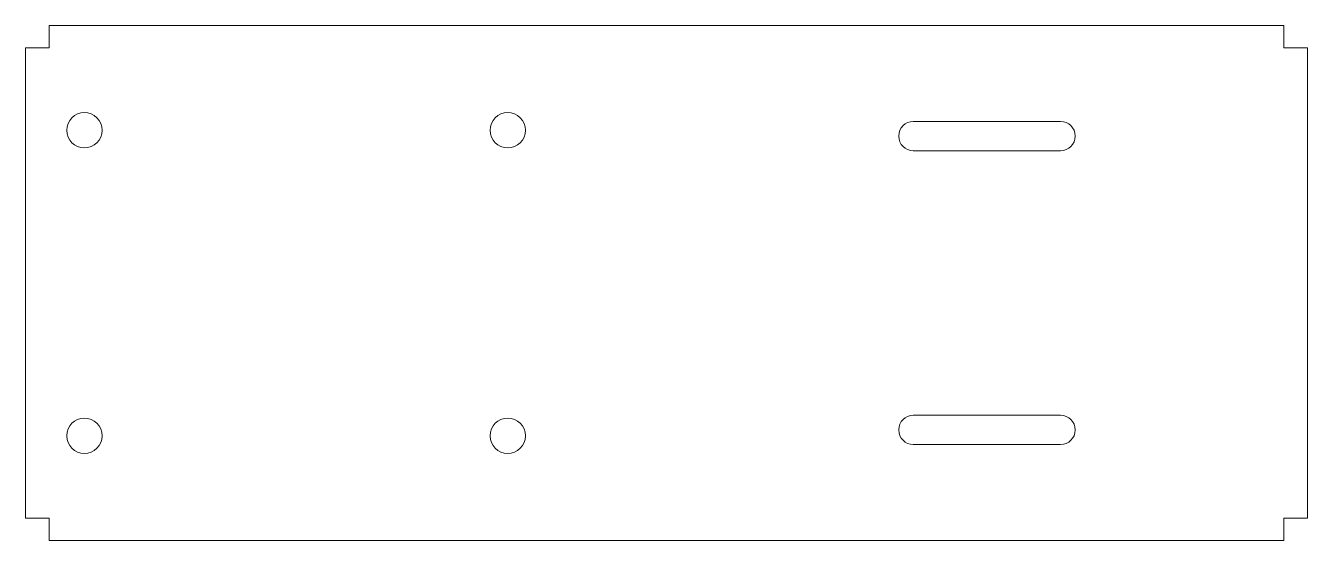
# Model space of a CAD drawing. Header units: inches. Extents: x 1.13 to 3.85, y 2.97 to 4.07.
import ezdxf

# ---------------------------------------------------------------- set-up
doc = ezdxf.new("R2010")
doc.units = ezdxf.units.IN
doc.header["$MEASUREMENT"] = 0

# ---------------------------------------------------------------- blocks, each defined once
blk = doc.blocks.new('block 2')
at = {"color": 7, "lineweight": 15, "true_color": 0xffffff}
blk.add_open_spline([(1.2881, 3.8437), (1.2881, 3.8644), (1.2713, 3.8812), (1.2506, 3.8812), (1.2299, 3.8812), (1.2131, 3.8644), (1.2131, 3.8437), (1.2131, 3.823), (1.2299, 3.8062), (1.2506, 3.8062), (1.2713, 3.8062), (1.2881, 3.823), (1.2881, 3.8437), (1.2881, 3.8437), (1.2881, 3.8437), (1.2881, 3.8437)], degree=3, knots=[0, 0, 0, 0, 1, 1, 1, 2, 2, 2, 3, 3, 3, 4, 4, 4, 5, 5, 5, 5], dxfattribs=at)
blk = doc.blocks.new('block 3')
at = {"color": 7, "lineweight": 15, "true_color": 0xffffff}
blk.add_open_spline([(2.1881, 3.8437), (2.1881, 3.8644), (2.1713, 3.8812), (2.1506, 3.8812), (2.1299, 3.8812), (2.1131, 3.8644), (2.1131, 3.8437), (2.1131, 3.823), (2.1299, 3.8062), (2.1506, 3.8062), (2.1713, 3.8062), (2.1881, 3.823), (2.1881, 3.8437), (2.1881, 3.8437), (2.1881, 3.8437), (2.1881, 3.8437)], degree=3, knots=[0, 0, 0, 0, 1, 1, 1, 2, 2, 2, 3, 3, 3, 4, 4, 4, 5, 5, 5, 5], dxfattribs=at)
blk = doc.blocks.new('block 4')
at = {"color": 7, "lineweight": 15, "true_color": 0xffffff}
blk.add_open_spline([(2.1881, 3.1937), (2.1881, 3.2144), (2.1713, 3.2312), (2.1506, 3.2312), (2.1299, 3.2312), (2.1131, 3.2144), (2.1131, 3.1937), (2.1131, 3.173), (2.1299, 3.1562), (2.1506, 3.1562), (2.1713, 3.1562), (2.1881, 3.173), (2.1881, 3.1937), (2.1881, 3.1937), (2.1881, 3.1937), (2.1881, 3.1937)], degree=3, knots=[0, 0, 0, 0, 1, 1, 1, 2, 2, 2, 3, 3, 3, 4, 4, 4, 5, 5, 5, 5], dxfattribs=at)
blk = doc.blocks.new('block 5')
at = {"color": 7, "lineweight": 15, "true_color": 0xffffff}
blk.add_open_spline([(1.2881, 3.1937), (1.2881, 3.2144), (1.2713, 3.2312), (1.2506, 3.2312), (1.2299, 3.2312), (1.2131, 3.2144), (1.2131, 3.1937), (1.2131, 3.173), (1.2299, 3.1562), (1.2506, 3.1562), (1.2713, 3.1562), (1.2881, 3.173), (1.2881, 3.1937), (1.2881, 3.1937), (1.2881, 3.1937), (1.2881, 3.1937)], degree=3, knots=[0, 0, 0, 0, 1, 1, 1, 2, 2, 2, 3, 3, 3, 4, 4, 4, 5, 5, 5, 5], dxfattribs=at)
blk = doc.blocks.new('block 6')
at = {"color": 7, "lineweight": 15, "true_color": 0xffffff}
blk.add_lwpolyline([(3.0128, 3.175), (3.3258, 3.175)], dxfattribs=at)
blk = doc.blocks.new('block 7')
at = {"color": 7, "lineweight": 15, "true_color": 0xffffff}
blk.add_open_spline([(3.3258, 3.175), (3.343, 3.175), (3.3569, 3.1889), (3.3569, 3.206)], degree=3, dxfattribs=at)
blk = doc.blocks.new('block 8')
at = {"color": 7, "lineweight": 15, "true_color": 0xffffff}
blk.add_lwpolyline([(3.3569, 3.206), (3.3569, 3.2065)], dxfattribs=at)
blk = doc.blocks.new('block 9')
at = {"color": 7, "lineweight": 15, "true_color": 0xffffff}
blk.add_open_spline([(3.3569, 3.2065), (3.3569, 3.2236), (3.343, 3.2375), (3.3258, 3.2375)], degree=3, dxfattribs=at)
blk = doc.blocks.new('block 10')
at = {"color": 7, "lineweight": 15, "true_color": 0xffffff}
blk.add_lwpolyline([(3.3258, 3.2375), (3.0128, 3.2375)], dxfattribs=at)
blk = doc.blocks.new('block 11')
at = {"color": 7, "lineweight": 15, "true_color": 0xffffff}
blk.add_open_spline([(3.0128, 3.2375), (2.9957, 3.2375), (2.9819, 3.2236), (2.9819, 3.2065)], degree=3, dxfattribs=at)
blk = doc.blocks.new('block 12')
at = {"color": 7, "lineweight": 15, "true_color": 0xffffff}
blk.add_lwpolyline([(2.9819, 3.2065), (2.9819, 3.206)], dxfattribs=at)
blk = doc.blocks.new('block 13')
at = {"color": 7, "lineweight": 15, "true_color": 0xffffff}
blk.add_open_spline([(2.9819, 3.206), (2.9819, 3.1889), (2.9957, 3.175), (3.0128, 3.175)], degree=3, dxfattribs=at)
blk = doc.blocks.new('block 14')
at = {"color": 7, "lineweight": 15, "true_color": 0xffffff}
blk.add_lwpolyline([(3.0128, 3.8), (3.3258, 3.8)], dxfattribs=at)
blk = doc.blocks.new('block 15')
at = {"color": 7, "lineweight": 15, "true_color": 0xffffff}
blk.add_open_spline([(3.3258, 3.8), (3.343, 3.8), (3.3569, 3.8139), (3.3569, 3.831)], degree=3, dxfattribs=at)
blk = doc.blocks.new('block 16')
at = {"color": 7, "lineweight": 15, "true_color": 0xffffff}
blk.add_lwpolyline([(3.3569, 3.831), (3.3569, 3.8315)], dxfattribs=at)
blk = doc.blocks.new('block 17')
at = {"color": 7, "lineweight": 15, "true_color": 0xffffff}
blk.add_open_spline([(3.3569, 3.8315), (3.3569, 3.8486), (3.343, 3.8625), (3.3258, 3.8625)], degree=3, dxfattribs=at)
blk = doc.blocks.new('block 18')
at = {"color": 7, "lineweight": 15, "true_color": 0xffffff}
blk.add_lwpolyline([(3.3258, 3.8625), (3.0128, 3.8625)], dxfattribs=at)
blk = doc.blocks.new('block 19')
at = {"color": 7, "lineweight": 15, "true_color": 0xffffff}
blk.add_open_spline([(3.0128, 3.8625), (2.9957, 3.8625), (2.9819, 3.8486), (2.9819, 3.8315)], degree=3, dxfattribs=at)
blk = doc.blocks.new('block 20')
at = {"color": 7, "lineweight": 15, "true_color": 0xffffff}
blk.add_lwpolyline([(2.9819, 3.8315), (2.9819, 3.831)], dxfattribs=at)
blk = doc.blocks.new('block 21')
at = {"color": 7, "lineweight": 15, "true_color": 0xffffff}
blk.add_open_spline([(2.9819, 3.831), (2.9819, 3.8139), (2.9957, 3.8), (3.0128, 3.8)], degree=3, dxfattribs=at)
blk = doc.blocks.new('block 22')
at = {"color": 7, "lineweight": 15, "true_color": 0xffffff}
blk.add_lwpolyline([(1.1756, 2.9712), (3.8006, 2.9712)], dxfattribs=at)
blk = doc.blocks.new('block 23')
at = {"color": 7, "lineweight": 15, "true_color": 0xffffff}
blk.add_lwpolyline([(1.1756, 2.9712), (1.1756, 3.0187)], dxfattribs=at)
blk = doc.blocks.new('block 24')
at = {"color": 7, "lineweight": 15, "true_color": 0xffffff}
blk.add_lwpolyline([(1.1756, 3.0187), (1.1256, 3.0187)], dxfattribs=at)
blk = doc.blocks.new('block 25')
at = {"color": 7, "lineweight": 15, "true_color": 0xffffff}
blk.add_lwpolyline([(1.1256, 4.0187), (1.1256, 3.0187)], dxfattribs=at)
blk = doc.blocks.new('block 26')
at = {"color": 7, "lineweight": 15, "true_color": 0xffffff}
blk.add_lwpolyline([(1.1756, 4.0187), (1.1256, 4.0187)], dxfattribs=at)
blk = doc.blocks.new('block 27')
at = {"color": 7, "lineweight": 15, "true_color": 0xffffff}
blk.add_lwpolyline([(1.1756, 4.0187), (1.1756, 4.0662)], dxfattribs=at)
blk = doc.blocks.new('block 28')
at = {"color": 7, "lineweight": 15, "true_color": 0xffffff}
blk.add_lwpolyline([(1.1756, 4.0662), (3.8006, 4.0662)], dxfattribs=at)
blk = doc.blocks.new('block 29')
at = {"color": 7, "lineweight": 15, "true_color": 0xffffff}
blk.add_lwpolyline([(3.8006, 4.0187), (3.8006, 4.0662)], dxfattribs=at)
blk = doc.blocks.new('block 30')
at = {"color": 7, "lineweight": 15, "true_color": 0xffffff}
blk.add_lwpolyline([(3.8006, 4.0187), (3.8506, 4.0187)], dxfattribs=at)
blk = doc.blocks.new('block 31')
at = {"color": 7, "lineweight": 15, "true_color": 0xffffff}
blk.add_lwpolyline([(3.8506, 4.0187), (3.8506, 3.0187)], dxfattribs=at)
blk = doc.blocks.new('block 32')
at = {"color": 7, "lineweight": 15, "true_color": 0xffffff}
blk.add_lwpolyline([(3.8006, 3.0187), (3.8506, 3.0187)], dxfattribs=at)
blk = doc.blocks.new('block 33')
at = {"color": 7, "lineweight": 15, "true_color": 0xffffff}
blk.add_lwpolyline([(3.8006, 3.0187), (3.8006, 2.9712)], dxfattribs=at)

msp = doc.modelspace()

# ---------------------------------------------------------------- block references
for name in ['block 27', 'block 28', 'block 29', 'block 25', 'block 26', 'block 30', 'block 31', 'block 2', 'block 3', 'block 19', 'block 18', 'block 17', 'block 20', 'block 21', 'block 15', 'block 16', 'block 14', 'block 5', 'block 4', 'block 11', 'block 10', 'block 9', 'block 12', 'block 13', 'block 7', 'block 8', 'block 6', 'block 24', 'block 23', 'block 32', 'block 33', 'block 22']:
    msp.add_blockref(name, (0, 0))

doc.saveas('drawing.dxf')
